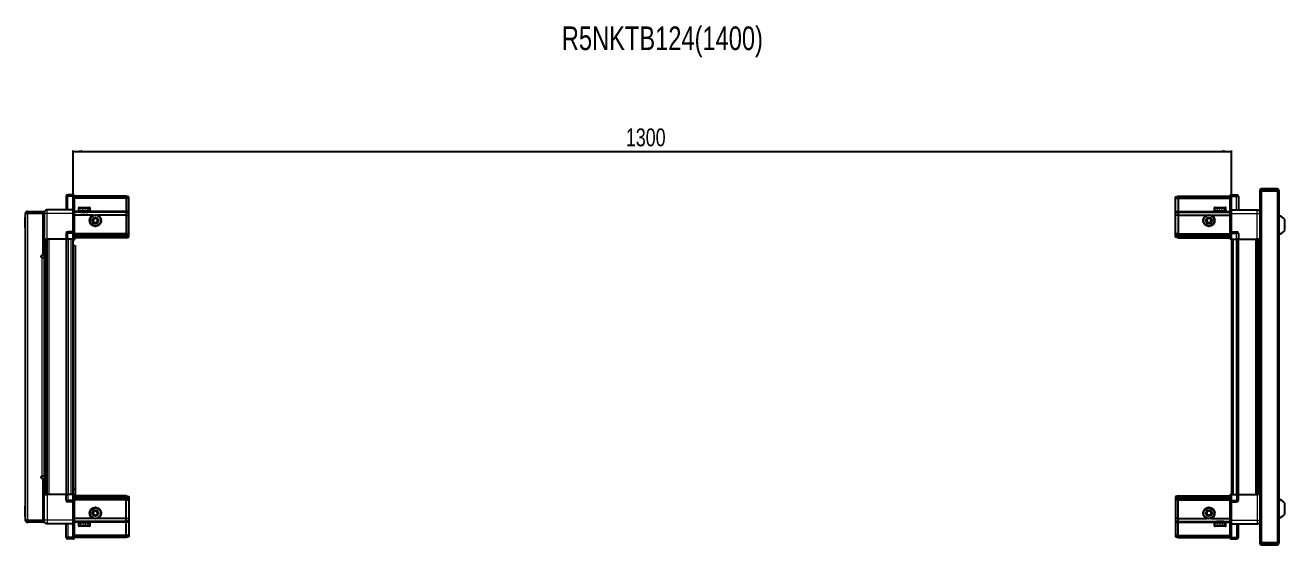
# Model space of a CAD drawing. Header units: millimetres. Extents: x 1315 to 5669, y -723 to 1559.
# Drawn here: x 2843 to 4257, y 977 to 1559 of the extents above; entities that cross this region are included whole.
import ezdxf

# ---------------------------------------------------------------- set-up
doc = ezdxf.new("R2010")
doc.units = ezdxf.units.MM
doc.layers.add('FORMAT', color=7, linetype='Continuous')
doc.styles.add('SLDTEXTSTYLE0', font='TXT', dxfattribs={"width": 0.75})
doc.dimstyles.new('SLDDIMSTYLE0', dxfattribs={"dimtxt": 20, "dimasz": 10, "dimexe": 0, "dimexo": 0.0625, "dimgap": 5, "dimtad": 2, "dimdec": 1, "dimrnd": 1e-09, "dimzin": 12, "dimdsep": 46, "dimtxsty": 'SLDTEXTSTYLE0', "dimsah": 1, "dimcen": 0.09, "dimadec": 0, "dimazin": 3, "dimtfac": 1, "dimtofl": 0, "dimtmove": 0, "dimatfit": 3, "dimfxl": 0, "dimfrac": 2, "dimtolj": 1, "dimtzin": 12, "dimarcsym": 0})

# ---------------------------------------------------------------- blocks, each defined once
blk = doc.blocks.new('_D_5')
at = {"layer": 'FORMAT'}
for p, q in [((2897, 1319.3), (2897, 1418.8)), ((2897, 1417.8), (4197, 1417.8)), ((4197, 1319.3), (4197, 1418.8))]:
    blk.add_line(p, q, dxfattribs=at)
for points in [[(2897, 1417.8), (2907, 1416.3), (2907, 1419.4)], [(4197, 1417.8), (4187, 1419.4), (4187, 1416.3)]]:
    blk.add_solid(points, dxfattribs=at)
at = {"layer": 'FORMAT', "insert": (3517.4, 1443.6), "char_height": 20, "attachment_point": 1, "style": 'SLDTEXTSTYLE0'}
blk.add_mtext('1300', dxfattribs=at)

msp = doc.modelspace()

# ---------------------------------------------------------------- linework, layer by layer
at = {"color": 7, "linetype": 'Continuous', "lineweight": 25}
for p, q in [((4228.83, 1373.72), (4228.83, 1361.32)), ((4230.33, 1373.72), (4230.33, 1361.32)), ((4230.83, 1360.82), (4230.83, 1373.72)), ((4230.83, 1373.72), (4248.23, 1373.72)), ((4248.23, 1375.82), (4230.93, 1375.82)), ((4248.23, 1374.32), (4230.93, 1374.32)), ((4248.23, 1374.32), (4248.23, 1375.82)), ((4248.23, 1373.72), (4250.33, 1373.72)), ((4250.33, 1373.72), (4250.33, 978.92)), ((2889.13, 1367.32), (2889.13, 1352.32)), ((2897.13, 1369.32), (2891.13, 1369.32)), ((2897.13, 1369.32), (2897.46, 1369.32)), ((2897.13, 1369.32), (2897.13, 1367.32)), ((2897.13, 1352.52), (2897.13, 1367.32)), ((2897.13, 1352.52), (2897.13, 1367.32)), ((2898.33, 1368.82), (2897.46, 1369.32)), ((2898.33, 1367.32), (2898.33, 1368.82)), ((2956.63, 1367.82), (2898.33, 1367.82)), ((2898.33, 1367.32), (2898.33, 1352.52)), ((2956.63, 1365.32), (2898.33, 1365.32)), ((2956.63, 1367.82), (2956.63, 1365.32)), ((2959.63, 1367.02), (2956.63, 1367.82)), ((2956.63, 1365.32), (2956.63, 1350.82)), ((2959.63, 1365.17), (2956.63, 1365.32)), ((2959.63, 1365.17), (2959.63, 1367.02)), ((2959.63, 1350.82), (2959.63, 1365.17)), ((4134.33, 1367.02), (4137.33, 1367.82)), ((4134.33, 1365.17), (4134.33, 1367.02)), ((4134.33, 1365.17), (4137.33, 1365.32)), ((4134.33, 1350.82), (4134.33, 1365.17)), ((4137.33, 1367.82), (4137.33, 1365.32)), ((4137.33, 1367.82), (4195.63, 1367.82)), ((4137.33, 1365.32), (4137.33, 1350.82)), ((4137.33, 1365.32), (4195.63, 1365.32)), ((4196.49, 1369.32), (4195.63, 1368.82)), ((4196.49, 1369.32), (4195.63, 1368.82)), ((4195.63, 1368.82), (4195.63, 1367.32)), ((4195.63, 1352.52), (4195.63, 1367.32)), ((4196.83, 1369.32), (4196.49, 1369.32)), ((4196.83, 1369.32), (4196.49, 1369.32)), ((4196.83, 1369.32), (4196.83, 1369.32)), ((4196.83, 1367.32), (4196.83, 1369.32)), ((4196.83, 1369.32), (4202.83, 1369.32)), ((4196.83, 1367.32), (4196.83, 1352.52)), ((4204.83, 1367.32), (4204.83, 1352.32)), ((4228.73, 1360.82), (4228.73, 991.82)), ((4228.73, 1360.82), (4230.83, 1360.82)), ((4228.83, 1361.32), (4230.33, 1361.32)), ((2843.63, 1343.96), (2843.33, 1343.96)), ((2843.33, 1332.39), (2843.33, 1343.96)), ((2845.13, 1348.47), (2843.63, 1348.47)), ((2843.63, 1347.97), (2843.63, 1348.47)), ((2843.63, 1004.67), (2843.63, 1347.97)), ((2845.73, 1349.07), (2845.73, 1350.57)), ((2845.73, 1350.57), (2846.63, 1350.57)), ((2845.73, 1349.07), (2846.63, 1349.07)), ((2845.73, 1348.57), (2863.13, 1348.57)), ((2846.63, 1349.07), (2846.63, 1350.57)), ((2846.63, 1350.57), (2863.13, 1350.57)), ((2846.63, 1349.07), (2863.13, 1349.07)), ((2863.13, 1349.07), (2863.13, 1350.57)), ((2864.63, 1348.57), (2863.13, 1348.57)), ((2863.13, 1348.57), (2863.13, 1301.07)), ((2864.63, 1348.32), (2864.63, 1319.32)), ((2897.13, 1352.32), (2868.13, 1352.32)), ((2897.13, 1352.32), (2897.13, 1352.52)), ((2897.13, 1352.32), (2898.33, 1352.32)), ((2897.13, 1348.32), (2897.13, 1352.32)), ((2897.13, 1328.02), (2897.13, 1348.32)), ((2898.33, 1352.52), (2898.33, 1352.32)), ((2898.33, 1352.32), (2898.33, 1348.32)), ((2956.63, 1349.82), (2898.33, 1349.82)), ((2898.33, 1348.32), (2898.33, 1328.02)), ((2919.63, 1346.32), (2898.33, 1346.32)), ((2903.13, 1354.22), (2903.13, 1351.82)), ((2903.13, 1351.82), (2903.13, 1351.32)), ((2903.13, 1351.32), (2903.26, 1351.32)), ((2903.45, 1351.82), (2903.26, 1351.82)), ((2903.26, 1351.82), (2903.26, 1351.32)), ((2903.26, 1351.32), (2903.45, 1351.32)), ((2903.45, 1351.82), (2903.45, 1351.32)), ((2903.45, 1351.32), (2903.98, 1351.32)), ((2903.93, 1355.02), (2911.09, 1355.02)), ((2904.38, 1351.82), (2903.98, 1351.82)), ((2903.98, 1351.82), (2903.98, 1351.32)), ((2903.98, 1351.32), (2904.38, 1351.32)), ((2904.38, 1351.82), (2904.38, 1351.32)), ((2904.38, 1351.32), (2905.25, 1351.32)), ((2905.23, 1351.32), (2905.23, 1351.22)), ((2905.23, 1351.22), (2914.03, 1351.22)), ((2905.82, 1351.82), (2905.25, 1351.82)), ((2905.25, 1351.82), (2905.25, 1351.32)), ((2905.25, 1351.32), (2905.82, 1351.32)), ((2905.63, 1350.82), (2906.32, 1350.34)), ((2905.63, 1350.82), (2910.66, 1350.82)), ((2906.32, 1350.34), (2905.63, 1349.86)), ((2905.63, 1349.86), (2905.63, 1349.82)), ((2905.63, 1349.86), (2910.66, 1349.86)), ((2905.82, 1351.82), (2905.82, 1351.32)), ((2905.82, 1351.32), (2906.95, 1351.32)), ((2906.32, 1350.34), (2910.48, 1350.34)), ((2907.64, 1351.82), (2906.95, 1351.82)), ((2906.95, 1351.82), (2906.95, 1351.32)), ((2906.95, 1351.32), (2907.64, 1351.32)), ((2907.64, 1351.82), (2907.64, 1351.32)), ((2907.64, 1351.32), (2908.91, 1351.32)), ((2909.65, 1351.82), (2908.91, 1351.82)), ((2908.91, 1351.82), (2908.91, 1351.32)), ((2908.91, 1351.32), (2909.14, 1351.32)), ((2909.14, 1351.82), (2909.14, 1351.32)), ((2909.64, 1351.82), (2909.64, 1351.32)), ((2909.64, 1351.32), (2909.65, 1351.32)), ((2909.65, 1351.82), (2909.65, 1351.32)), ((2909.65, 1351.32), (2910.94, 1351.32)), ((2910.48, 1350.34), (2912.94, 1350.34)), ((2910.66, 1350.82), (2913.63, 1350.82)), ((2910.66, 1349.86), (2913.63, 1349.86)), ((2911.65, 1351.82), (2910.94, 1351.82)), ((2910.94, 1351.82), (2910.94, 1351.32)), ((2911, 1351.82), (2911, 1351.32)), ((2911, 1351.32), (2911.65, 1351.32)), ((2911.09, 1355.02), (2915.33, 1355.02)), ((2911.65, 1351.82), (2911.65, 1351.32)), ((2911.65, 1351.32), (2912.84, 1351.32)), ((2913.46, 1351.82), (2912.84, 1351.82)), ((2912.84, 1351.82), (2912.84, 1351.32)), ((2912.84, 1351.32), (2913.46, 1351.32)), ((2912.94, 1350.34), (2913.63, 1350.82)), ((2913.63, 1349.86), (2912.94, 1350.34)), ((2913.46, 1351.82), (2913.46, 1351.32)), ((2913.46, 1351.32), (2914.43, 1351.32)), ((2913.63, 1349.82), (2913.63, 1349.86)), ((2914.03, 1351.22), (2914.03, 1351.32)), ((2914.9, 1351.82), (2914.43, 1351.82)), ((2914.43, 1351.82), (2914.43, 1351.32)), ((2914.43, 1351.32), (2914.9, 1351.32)), ((2914.9, 1351.82), (2914.9, 1351.32)), ((2914.9, 1351.32), (2915.55, 1351.32)), ((2915.82, 1351.82), (2915.55, 1351.82)), ((2915.55, 1351.82), (2915.55, 1351.32)), ((2915.55, 1351.32), (2915.82, 1351.32)), ((2915.82, 1351.82), (2915.82, 1351.32)), ((2915.82, 1351.32), (2916.09, 1351.32)), ((2916.13, 1351.82), (2916.09, 1351.82)), ((2916.09, 1351.82), (2916.09, 1351.32)), ((2916.09, 1351.32), (2916.13, 1351.32)), ((2916.13, 1351.82), (2916.13, 1354.22)), ((2916.13, 1351.82), (2916.13, 1351.32)), ((2956.63, 1346.32), (2924.63, 1346.32)), ((2956.63, 1350.82), (2956.63, 1349.82)), ((2956.63, 1349.82), (2956.63, 1346.32)), ((2959.63, 1349.02), (2956.63, 1349.82)), ((2956.63, 1346.32), (2956.63, 1325.82)), ((2956.63, 1346.32), (2959.63, 1345.99)), ((2959.63, 1349.02), (2959.63, 1350.82)), ((2959.63, 1345.99), (2959.63, 1349.02)), ((2959.63, 1325.82), (2959.63, 1345.99)), ((4134.33, 1349.02), (4134.33, 1350.82)), ((4134.33, 1349.02), (4137.33, 1349.82)), ((4134.33, 1345.99), (4134.33, 1349.02)), ((4137.33, 1346.32), (4134.33, 1345.99)), ((4134.33, 1325.82), (4134.33, 1345.99)), ((4137.33, 1350.82), (4137.33, 1349.82)), ((4137.33, 1349.82), (4137.33, 1346.32)), ((4137.33, 1349.82), (4195.63, 1349.82)), ((4137.33, 1346.32), (4137.33, 1325.82)), ((4137.33, 1346.32), (4169.33, 1346.32)), ((4174.33, 1346.32), (4195.63, 1346.32)), ((4177.83, 1354.22), (4177.83, 1351.32)), ((4177.83, 1351.32), (4177.86, 1351.32)), ((4177.98, 1351.82), (4177.86, 1351.82)), ((4177.86, 1351.82), (4177.86, 1351.32)), ((4177.86, 1351.32), (4177.98, 1351.32)), ((4177.98, 1351.82), (4177.98, 1351.32)), ((4177.98, 1351.32), (4178.39, 1351.32)), ((4178.73, 1351.82), (4178.39, 1351.82)), ((4178.39, 1351.82), (4178.39, 1351.32)), ((4178.39, 1351.32), (4178.73, 1351.32)), ((4178.63, 1355.02), (4190.03, 1355.02)), ((4178.73, 1351.82), (4178.73, 1351.32)), ((4178.73, 1351.32), (4179.51, 1351.32)), ((4180.03, 1351.82), (4179.51, 1351.82)), ((4179.51, 1351.82), (4179.51, 1351.32)), ((4179.51, 1351.32), (4180.03, 1351.32)), ((4179.93, 1351.32), (4179.93, 1351.22)), ((4179.93, 1351.22), (4188.73, 1351.22)), ((4180.03, 1351.82), (4180.03, 1351.32)), ((4180.03, 1351.32), (4181.09, 1351.32)), ((4180.33, 1350.82), (4181.02, 1350.34)), ((4180.33, 1350.82), (4188.33, 1350.82)), ((4181.02, 1350.34), (4180.33, 1349.86)), ((4180.33, 1349.86), (4180.33, 1349.82)), ((4180.33, 1349.86), (4188.33, 1349.86)), ((4181.02, 1350.34), (4187.64, 1350.34)), ((4181.75, 1351.82), (4181.09, 1351.82)), ((4181.09, 1351.82), (4181.09, 1351.32)), ((4181.09, 1351.32), (4181.75, 1351.32)), ((4181.75, 1351.82), (4181.75, 1351.32)), ((4181.75, 1351.32), (4182.99, 1351.32)), ((4183.72, 1351.82), (4182.99, 1351.82)), ((4182.99, 1351.82), (4182.99, 1351.32)), ((4182.99, 1351.32), (4183.42, 1351.32)), ((4183.42, 1351.82), (4183.42, 1351.32)), ((4183.72, 1351.82), (4183.72, 1351.32)), ((4183.72, 1351.32), (4185.02, 1351.32)), ((4185.75, 1351.82), (4185.02, 1351.82)), ((4185.02, 1351.82), (4185.02, 1351.32)), ((4185.29, 1351.82), (4185.29, 1351.32)), ((4185.29, 1351.32), (4185.75, 1351.32)), ((4185.75, 1351.82), (4185.75, 1351.32)), ((4185.75, 1351.32), (4186.98, 1351.32)), ((4187.64, 1351.82), (4186.98, 1351.82)), ((4186.98, 1351.82), (4186.98, 1351.32)), ((4186.98, 1351.32), (4187.64, 1351.32)), ((4187.64, 1351.82), (4187.64, 1351.32)), ((4187.64, 1351.32), (4188.69, 1351.32)), ((4187.64, 1350.34), (4188.33, 1350.82)), ((4188.33, 1349.86), (4187.64, 1350.34)), ((4188.33, 1349.82), (4188.33, 1349.86)), ((4189.21, 1351.82), (4188.69, 1351.82)), ((4188.69, 1351.82), (4188.69, 1351.32)), ((4188.69, 1351.32), (4189.21, 1351.32)), ((4188.73, 1351.22), (4188.73, 1351.32)), ((4189.21, 1351.82), (4189.21, 1351.32)), ((4189.21, 1351.32), (4189.96, 1351.32)), ((4190.29, 1351.82), (4189.96, 1351.82)), ((4189.96, 1351.82), (4189.96, 1351.32)), ((4189.96, 1351.32), (4190.29, 1351.32)), ((4190.29, 1351.82), (4190.29, 1351.32)), ((4190.29, 1351.32), (4190.69, 1351.32)), ((4190.8, 1351.82), (4190.69, 1351.82)), ((4190.69, 1351.82), (4190.69, 1351.32)), ((4190.69, 1351.32), (4190.8, 1351.32)), ((4190.8, 1351.82), (4190.8, 1351.32)), ((4190.8, 1351.32), (4190.83, 1351.32)), ((4190.83, 1351.32), (4190.83, 1354.22)), ((4195.63, 1352.32), (4195.63, 1352.52)), ((4196.83, 1352.32), (4195.63, 1352.32)), ((4195.63, 1348.32), (4195.63, 1352.32)), ((4195.63, 1328.02), (4195.63, 1348.32)), ((4196.83, 1352.52), (4196.83, 1352.32)), ((4196.83, 1352.32), (4196.83, 1348.32)), ((4196.83, 1352.32), (4225.83, 1352.32)), ((4196.83, 1348.32), (4196.83, 1328.02)), ((2843.33, 1332.39), (2843.63, 1332.39)), ((4256.93, 1329.32), (4256.93, 1341.32)), ((2863.13, 1322.07), (2864.63, 1322.07)), ((2864.63, 1319.32), (2863.13, 1319.32)), ((2865.28, 1033.32), (2865.28, 1319.32)), ((2867.07, 1319.32), (2867.07, 1033.32)), ((2867.1, 1319.32), (2867.1, 1033.32)), ((2889.13, 1319.32), (2868.13, 1319.32)), ((2889.13, 1325.82), (2889.13, 1319.32)), ((2889.13, 1319.32), (2891.13, 1319.32)), ((2889.78, 1033.32), (2889.78, 1319.32)), ((2897.13, 1327.82), (2891.13, 1327.82)), ((2897.13, 1319.32), (2891.13, 1319.32)), ((2896.98, 1033.32), (2896.98, 1319.32)), ((2897.13, 1327.82), (2897.13, 1328.02)), ((2897.13, 1327.82), (2897.13, 1325.82)), ((2897.13, 1327.82), (2898.33, 1327.82)), ((2897.13, 1319.32), (2897.13, 1325.82)), ((2897.13, 1319.32), (2897.13, 1325.82)), ((2897.13, 1319.32), (2897.46, 1319.32)), ((2897.13, 1319.32), (2897.13, 1319.32)), ((2897.46, 1319.32), (2897.46, 1325.82)), ((2898.33, 1319.32), (2897.46, 1319.32)), ((2897.46, 1319.32), (2897.46, 1319.32)), ((2898.33, 1328.02), (2898.33, 1327.82)), ((2898.33, 1327.15), (2898.33, 1327.82)), ((2898.33, 1327.15), (2898.33, 1319.32)), ((2956.63, 1324.82), (2898.33, 1324.82)), ((2956.63, 1323.82), (2898.33, 1323.82)), ((2956.63, 1322.32), (2898.33, 1322.32)), ((2956.63, 1320.82), (2898.33, 1320.82)), ((2956.63, 1325.82), (2956.63, 1324.82)), ((2956.63, 1324.82), (2956.63, 1323.82)), ((2956.63, 1324.82), (2959.63, 1324.02)), ((2956.63, 1323.82), (2956.63, 1322.32)), ((2956.63, 1323.82), (2959.63, 1323.28)), ((2956.63, 1322.32), (2959.63, 1322.78)), ((2956.63, 1322.32), (2956.63, 1320.82)), ((2956.63, 1320.82), (2959.63, 1321.63)), ((2959.63, 1324.02), (2959.63, 1325.82)), ((2959.63, 1323.28), (2959.63, 1324.02)), ((2959.63, 1322.78), (2959.63, 1323.28)), ((2959.63, 1321.63), (2959.63, 1322.78)), ((4134.33, 1324.02), (4134.33, 1325.82)), ((4137.33, 1324.82), (4134.33, 1324.02)), ((4134.33, 1323.28), (4134.33, 1324.02)), ((4137.33, 1323.82), (4134.33, 1323.28)), ((4134.33, 1322.78), (4134.33, 1323.28)), ((4134.33, 1321.63), (4134.33, 1322.78)), ((4137.33, 1322.32), (4134.33, 1322.78)), ((4137.33, 1320.82), (4134.33, 1321.63)), ((4137.33, 1325.82), (4137.33, 1324.82)), ((4137.33, 1324.82), (4137.33, 1323.82)), ((4137.33, 1324.82), (4195.63, 1324.82)), ((4137.33, 1323.82), (4137.33, 1322.32)), ((4137.33, 1323.82), (4195.63, 1323.82)), ((4137.33, 1322.32), (4195.63, 1322.32)), ((4137.33, 1322.32), (4137.33, 1320.82)), ((4137.33, 1320.82), (4195.63, 1320.82)), ((4195.63, 1327.82), (4195.63, 1328.02)), ((4196.83, 1327.82), (4195.63, 1327.82)), ((4195.63, 1327.82), (4195.63, 1327.15)), ((4195.63, 1319.32), (4195.63, 1327.15)), ((4196.49, 1319.32), (4195.63, 1319.32)), ((4196.49, 1325.82), (4196.49, 1319.32)), ((4196.83, 1319.32), (4196.49, 1319.32)), ((4196.83, 1328.02), (4196.83, 1327.82)), ((4196.83, 1325.82), (4196.83, 1327.82)), ((4196.83, 1325.82), (4196.83, 1327.82)), ((4196.83, 1327.82), (4202.83, 1327.82)), ((4196.83, 1325.82), (4196.83, 1319.32)), ((4196.83, 1319.32), (4202.83, 1319.32)), ((4196.98, 1319.32), (4196.98, 1033.32)), ((4204.83, 1319.32), (4202.83, 1319.32)), ((4204.18, 1319.32), (4204.18, 1033.32)), ((4204.83, 1325.82), (4204.83, 1319.32)), ((4204.83, 1319.32), (4225.83, 1319.32)), ((4226.85, 1033.32), (4226.85, 1319.32)), ((4226.88, 1033.32), (4226.88, 1319.32)), ((4228.68, 1319.32), (4228.68, 1033.32)), ((2863.13, 1301.07), (2861.78, 1301.07)), ((2896.98, 1312.32), (2899.48, 1312.32)), ((2899.48, 1312.32), (2899.48, 1038.82)), ((2861.78, 1299.07), (2862.53, 1299.07)), ((2862.53, 1299.07), (2864.63, 1299.07)), ((2864.63, 1299.07), (2864.63, 1053.57)), ((2862.53, 1053.57), (2861.78, 1053.57)), ((2861.78, 1051.57), (2863.13, 1051.57)), ((2864.63, 1053.57), (2862.53, 1053.57)), ((2863.13, 1051.57), (2863.13, 1004.07)), ((2864.63, 1033.32), (2863.13, 1033.32)), ((2864.63, 1004.32), (2864.63, 1033.32)), ((2889.13, 1033.32), (2868.13, 1033.32)), ((2889.13, 1026.82), (2889.13, 1033.32)), ((2889.13, 1033.32), (2891.13, 1033.32)), ((2897.13, 1033.32), (2891.13, 1033.32)), ((2899.48, 1038.82), (2896.98, 1038.82)), ((2897.13, 1026.82), (2897.13, 1033.32)), ((2897.13, 1033.32), (2897.46, 1033.32)), ((2897.46, 1026.82), (2897.46, 1033.32)), ((2897.46, 1033.32), (2898.33, 1033.32)), ((2898.33, 1033.32), (2898.33, 1025.5)), ((2899.48, 1038.82), (2899.48, 1031.82)), ((4195.63, 1025.5), (4195.63, 1033.32)), ((4195.63, 1033.32), (4196.49, 1033.32)), ((4196.49, 1033.32), (4196.49, 1033.32)), ((4196.49, 1033.32), (4196.49, 1026.82)), ((4196.83, 1033.32), (4196.49, 1033.32)), ((4196.83, 1033.32), (4196.83, 1026.82)), ((4196.83, 1033.32), (4196.83, 1033.32)), ((4196.83, 1033.32), (4196.83, 1026.82)), ((4196.83, 1033.32), (4202.83, 1033.32)), ((4204.83, 1033.32), (4202.83, 1033.32)), ((4204.83, 1026.82), (4204.83, 1033.32)), ((4204.83, 1033.32), (4225.83, 1033.32)), ((2843.63, 1020.26), (2843.33, 1020.26)), ((2843.33, 1010.58), (2843.33, 1020.26)), ((2864.63, 1030.57), (2863.13, 1030.57)), ((2897.13, 1024.82), (2891.13, 1024.82)), ((2897.13, 1026.82), (2897.13, 1024.82)), ((2897.13, 1026.82), (2897.13, 1024.82)), ((2897.13, 1024.82), (2898.33, 1024.82)), ((2897.13, 1024.62), (2897.13, 1024.82)), ((2897.13, 1004.32), (2897.13, 1024.62)), ((2956.63, 1031.82), (2898.33, 1031.82)), ((2956.63, 1030.32), (2898.33, 1030.32)), ((2956.63, 1028.82), (2898.33, 1028.82)), ((2956.63, 1027.82), (2898.33, 1027.82)), ((2898.33, 1024.82), (2898.33, 1025.5)), ((2898.33, 1024.82), (2898.33, 1024.62)), ((2898.33, 1024.62), (2898.33, 1004.32)), ((2956.63, 1030.32), (2956.63, 1031.82)), ((2956.63, 1031.82), (2959.63, 1031.02)), ((2956.63, 1028.82), (2956.63, 1030.32)), ((2956.63, 1030.32), (2959.63, 1029.87)), ((2956.63, 1028.82), (2959.63, 1029.37)), ((2956.63, 1027.82), (2956.63, 1028.82)), ((2956.63, 1027.82), (2959.63, 1028.63)), ((2956.63, 1026.82), (2956.63, 1027.82)), ((2956.63, 1006.32), (2956.63, 1026.82)), ((2959.63, 1031.02), (2959.63, 1029.87)), ((2959.63, 1029.87), (2959.63, 1029.37)), ((2959.63, 1029.37), (2959.63, 1028.63)), ((2959.63, 1028.63), (2959.63, 1026.82)), ((2959.63, 1026.82), (2959.63, 1006.66)), ((4137.33, 1031.82), (4134.33, 1031.02)), ((4134.33, 1031.02), (4134.33, 1029.87)), ((4137.33, 1030.32), (4134.33, 1029.87)), ((4134.33, 1029.87), (4134.33, 1029.37)), ((4137.33, 1028.82), (4134.33, 1029.37)), ((4134.33, 1029.37), (4134.33, 1028.63)), ((4137.33, 1027.82), (4134.33, 1028.63)), ((4134.33, 1028.63), (4134.33, 1026.82)), ((4134.33, 1026.82), (4134.33, 1006.66)), ((4137.33, 1030.32), (4137.33, 1031.82)), ((4137.33, 1031.82), (4195.63, 1031.82)), ((4137.33, 1030.32), (4195.63, 1030.32)), ((4137.33, 1028.82), (4137.33, 1030.32)), ((4137.33, 1028.82), (4195.63, 1028.82)), ((4137.33, 1027.82), (4137.33, 1028.82)), ((4137.33, 1027.82), (4195.63, 1027.82)), ((4137.33, 1026.82), (4137.33, 1027.82)), ((4137.33, 1006.32), (4137.33, 1026.82)), ((4195.63, 1025.5), (4195.63, 1024.82)), ((4196.83, 1024.82), (4195.63, 1024.82)), ((4195.63, 1024.62), (4195.63, 1024.82)), ((4195.63, 1004.32), (4195.63, 1024.62)), ((4196.83, 1024.82), (4196.83, 1026.82)), ((4196.83, 1024.82), (4196.83, 1024.62)), ((4196.83, 1024.82), (4202.83, 1024.82)), ((4196.83, 1024.62), (4196.83, 1004.32)), ((4256.93, 1011.32), (4256.93, 1023.32)), ((2843.33, 1008.69), (2843.33, 1010.58)), ((2843.33, 1008.69), (2843.63, 1008.69)), ((2843.63, 1004.17), (2843.63, 1004.67)), ((2845.13, 1004.17), (2843.63, 1004.17)), ((2863.13, 1004.07), (2845.73, 1004.07)), ((2863.13, 1004.07), (2864.63, 1004.07)), ((2897.13, 1000.32), (2897.13, 1004.32)), ((2919.63, 1006.32), (2898.33, 1006.32)), ((2898.33, 1004.32), (2898.33, 1000.32)), ((2956.63, 1006.32), (2924.63, 1006.32)), ((2956.63, 1006.32), (2959.63, 1006.66)), ((2956.63, 1002.82), (2956.63, 1006.32)), ((2959.63, 1006.66), (2959.63, 1003.63)), ((4137.33, 1006.32), (4134.33, 1006.66)), ((4134.33, 1006.66), (4134.33, 1003.63)), ((4137.33, 1006.32), (4169.33, 1006.32)), ((4137.33, 1002.82), (4137.33, 1006.32)), ((4174.33, 1006.32), (4195.63, 1006.32)), ((4195.63, 1000.32), (4195.63, 1004.32)), ((4196.83, 1004.32), (4196.83, 1000.32)), ((2845.73, 1003.57), (2845.73, 1002.07)), ((2845.73, 1003.57), (2846.63, 1003.57)), ((2845.73, 1002.07), (2846.63, 1002.07)), ((2846.63, 1003.57), (2846.63, 1002.07)), ((2863.13, 1003.57), (2846.63, 1003.57)), ((2863.13, 1002.07), (2846.63, 1002.07)), ((2863.13, 1003.57), (2863.13, 1002.07)), ((2897.13, 1000.32), (2868.13, 1000.32)), ((2889.13, 985.32), (2889.13, 1000.32)), ((2897.13, 1000.32), (2898.33, 1000.32)), ((2897.13, 1000.12), (2897.13, 1000.32)), ((2897.13, 985.32), (2897.13, 1000.12)), ((2956.63, 1002.82), (2898.33, 1002.82)), ((2898.33, 1000.32), (2898.33, 1000.12)), ((2898.33, 1000.12), (2898.33, 985.32)), ((2903.13, 1001.32), (2903.13, 998.42)), ((2903.22, 1001.32), (2903.13, 1001.32)), ((2903.22, 1000.82), (2903.22, 1001.32)), ((2903.39, 1001.32), (2903.22, 1001.32)), ((2903.22, 1000.82), (2903.39, 1000.82)), ((2903.39, 1000.82), (2903.39, 1001.32)), ((2903.88, 1001.32), (2903.39, 1001.32)), ((2903.88, 1000.82), (2903.88, 1001.32)), ((2904.26, 1001.32), (2903.88, 1001.32)), ((2903.88, 1000.82), (2904.26, 1000.82)), ((2904.08, 997.62), (2903.93, 997.62)), ((2915.33, 997.62), (2904.08, 997.62)), ((2904.26, 1000.82), (2904.26, 1001.32)), ((2905.1, 1001.32), (2904.26, 1001.32)), ((2905.1, 1000.82), (2905.1, 1001.32)), ((2905.66, 1001.32), (2905.1, 1001.32)), ((2905.1, 1000.82), (2905.66, 1000.82)), ((2905.23, 1001.42), (2905.23, 1001.32)), ((2910.62, 1001.42), (2905.23, 1001.42)), ((2905.63, 1002.82), (2905.63, 1002.79)), ((2905.63, 1002.79), (2906.32, 1002.31)), ((2905.73, 1002.79), (2905.63, 1002.79)), ((2906.32, 1002.31), (2905.63, 1001.82)), ((2905.73, 1001.82), (2905.63, 1001.82)), ((2905.66, 1000.82), (2905.66, 1001.32)), ((2906.76, 1001.32), (2905.66, 1001.32)), ((2913.63, 1002.79), (2905.73, 1002.79)), ((2913.63, 1001.82), (2905.73, 1001.82)), ((2906.4, 1002.31), (2906.32, 1002.31)), ((2912.94, 1002.31), (2906.4, 1002.31)), ((2906.76, 1000.82), (2906.76, 1001.32)), ((2907.44, 1001.32), (2906.76, 1001.32)), ((2906.76, 1000.82), (2907.44, 1000.82)), ((2907.44, 1000.82), (2907.44, 1001.32)), ((2908.71, 1001.32), (2907.44, 1001.32)), ((2908.71, 1000.82), (2908.71, 1001.32)), ((2909, 1001.32), (2908.71, 1001.32)), ((2908.71, 1000.82), (2909.44, 1000.82)), ((2909, 1000.82), (2909, 1001.32)), ((2909.44, 1000.82), (2909.44, 1001.32)), ((2910.74, 1001.32), (2909.44, 1001.32)), ((2914.03, 1001.42), (2910.62, 1001.42)), ((2910.74, 1000.82), (2910.74, 1001.32)), ((2910.74, 1000.82), (2911.46, 1000.82)), ((2910.87, 1000.82), (2910.87, 1001.32)), ((2911.46, 1001.32), (2910.87, 1001.32)), ((2911.46, 1000.82), (2911.46, 1001.32)), ((2912.66, 1001.32), (2911.46, 1001.32)), ((2912.66, 1000.82), (2912.66, 1001.32)), ((2913.3, 1001.32), (2912.66, 1001.32)), ((2912.66, 1000.82), (2913.3, 1000.82)), ((2912.94, 1002.31), (2913.63, 1002.79)), ((2913.63, 1001.82), (2912.94, 1002.31)), ((2913.3, 1000.82), (2913.3, 1001.32)), ((2914.29, 1001.32), (2913.3, 1001.32)), ((2913.63, 1002.79), (2913.63, 1002.82)), ((2914.03, 1001.32), (2914.03, 1001.42)), ((2914.29, 1000.82), (2914.29, 1001.32)), ((2914.77, 1001.32), (2914.29, 1001.32)), ((2914.29, 1000.82), (2914.77, 1000.82)), ((2914.77, 1000.82), (2914.77, 1001.32)), ((2915.46, 1001.32), (2914.77, 1001.32)), ((2915.46, 1000.82), (2915.46, 1001.32)), ((2915.75, 1001.32), (2915.46, 1001.32)), ((2915.46, 1000.82), (2915.75, 1000.82)), ((2915.75, 1000.82), (2915.75, 1001.32)), ((2916.06, 1001.32), (2915.75, 1001.32)), ((2916.06, 1000.82), (2916.06, 1001.32)), ((2916.12, 1001.32), (2916.06, 1001.32)), ((2916.06, 1000.82), (2916.12, 1000.82)), ((2916.12, 1000.82), (2916.12, 1001.32)), ((2916.13, 1001.32), (2916.12, 1001.32)), ((2916.13, 998.42), (2916.13, 1001.32)), ((2959.63, 1003.63), (2956.63, 1002.82)), ((2956.63, 1001.82), (2956.63, 1002.82)), ((2956.63, 987.32), (2956.63, 1001.82)), ((2959.63, 1003.63), (2959.63, 1001.82)), ((2959.63, 1001.82), (2959.63, 987.48)), ((4134.33, 1003.63), (4137.33, 1002.82)), ((4134.33, 1003.63), (4134.33, 1001.82)), ((4134.33, 1001.82), (4134.33, 987.48)), ((4137.33, 1002.82), (4195.63, 1002.82)), ((4137.33, 1001.82), (4137.33, 1002.82)), ((4137.33, 987.32), (4137.33, 1001.82)), ((4177.83, 1001.32), (4177.83, 998.42)), ((4177.85, 1001.32), (4177.83, 1001.32)), ((4177.85, 1000.82), (4177.85, 1001.32)), ((4177.94, 1001.32), (4177.85, 1001.32)), ((4177.85, 1000.82), (4177.94, 1000.82)), ((4177.94, 1000.82), (4177.94, 1001.32)), ((4178.32, 1001.32), (4177.94, 1001.32)), ((4178.32, 1000.82), (4178.32, 1001.32)), ((4178.63, 1001.32), (4178.32, 1001.32)), ((4178.32, 1000.82), (4178.63, 1000.82)), ((4178.63, 1000.82), (4178.63, 1001.32)), ((4179.37, 1001.32), (4178.63, 1001.32)), ((4190.03, 997.62), (4178.63, 997.62)), ((4179.37, 1000.82), (4179.37, 1001.32)), ((4179.88, 1001.32), (4179.37, 1001.32)), ((4179.37, 1000.82), (4179.88, 1000.82)), ((4179.88, 1000.82), (4179.88, 1001.32)), ((4180.92, 1001.32), (4179.88, 1001.32)), ((4179.93, 1001.42), (4179.93, 1001.32)), ((4188.73, 1001.42), (4179.93, 1001.42)), ((4180.33, 1002.82), (4180.33, 1002.79)), ((4180.33, 1002.79), (4181.02, 1002.31)), ((4188.33, 1002.79), (4180.33, 1002.79)), ((4181.02, 1002.31), (4180.33, 1001.82)), ((4188.33, 1001.82), (4180.33, 1001.82)), ((4180.92, 1000.82), (4180.92, 1001.32)), ((4181.57, 1001.32), (4180.92, 1001.32)), ((4180.92, 1000.82), (4181.57, 1000.82)), ((4187.64, 1002.31), (4181.02, 1002.31)), ((4181.57, 1000.82), (4181.57, 1001.32)), ((4182.79, 1001.32), (4181.57, 1001.32)), ((4182.79, 1000.82), (4182.79, 1001.32)), ((4183.29, 1001.32), (4182.79, 1001.32)), ((4182.79, 1000.82), (4183.52, 1000.82)), ((4183.29, 1000.82), (4183.29, 1001.32)), ((4183.52, 1000.82), (4183.52, 1001.32)), ((4184.82, 1001.32), (4183.52, 1001.32)), ((4184.82, 1000.82), (4184.82, 1001.32)), ((4184.82, 1000.82), (4185.55, 1000.82)), ((4185.16, 1000.82), (4185.16, 1001.32)), ((4185.55, 1001.32), (4185.16, 1001.32)), ((4185.55, 1000.82), (4185.55, 1001.32)), ((4186.8, 1001.32), (4185.55, 1001.32)), ((4186.8, 1000.82), (4186.8, 1001.32)), ((4187.46, 1001.32), (4186.8, 1001.32)), ((4186.8, 1000.82), (4187.46, 1000.82)), ((4187.46, 1000.82), (4187.46, 1001.32)), ((4188.54, 1001.32), (4187.46, 1001.32)), ((4187.64, 1002.31), (4188.33, 1002.79)), ((4188.33, 1001.82), (4187.64, 1002.31)), ((4188.33, 1002.79), (4188.33, 1002.82)), ((4188.54, 1000.82), (4188.54, 1001.32)), ((4189.07, 1001.32), (4188.54, 1001.32)), ((4188.54, 1000.82), (4189.07, 1000.82)), ((4188.73, 1001.32), (4188.73, 1001.42)), ((4189.07, 1000.82), (4189.07, 1001.32)), ((4189.86, 1001.32), (4189.07, 1001.32)), ((4189.86, 1000.82), (4189.86, 1001.32)), ((4190.21, 1001.32), (4189.86, 1001.32)), ((4189.86, 1000.82), (4190.21, 1000.82)), ((4190.21, 1000.82), (4190.21, 1001.32)), ((4190.64, 1001.32), (4190.21, 1001.32)), ((4190.64, 1000.82), (4190.64, 1001.32)), ((4190.78, 1001.32), (4190.64, 1001.32)), ((4190.64, 1000.82), (4190.78, 1000.82)), ((4190.78, 1000.82), (4190.78, 1001.32)), ((4190.83, 1001.32), (4190.78, 1001.32)), ((4190.83, 998.42), (4190.83, 1001.32)), ((4196.83, 1000.32), (4195.63, 1000.32)), ((4195.63, 1000.12), (4195.63, 1000.32)), ((4195.63, 985.32), (4195.63, 1000.12)), ((4196.83, 1000.32), (4196.83, 1000.12)), ((4196.83, 1000.32), (4225.83, 1000.32)), ((4196.83, 1000.12), (4196.83, 985.32)), ((4196.83, 1000.12), (4196.83, 985.32)), ((4204.83, 985.32), (4204.83, 1000.32)), ((4230.83, 991.82), (4228.73, 991.82)), ((4228.83, 991.32), (4230.33, 991.32)), ((4228.83, 991.32), (4228.83, 978.92)), ((4230.33, 991.32), (4230.33, 978.92)), ((4230.83, 978.92), (4230.83, 991.82)), ((2897.13, 983.32), (2891.13, 983.32)), ((2897.13, 985.32), (2897.13, 983.32)), ((2897.13, 983.32), (2897.46, 983.32)), ((2897.13, 983.32), (2897.46, 983.32)), ((2897.13, 983.32), (2897.13, 983.32)), ((2897.46, 983.32), (2898.33, 983.82)), ((2897.46, 983.32), (2898.33, 983.82)), ((2956.63, 987.32), (2898.33, 987.32)), ((2898.33, 983.82), (2898.33, 985.32)), ((2956.63, 984.82), (2898.33, 984.82)), ((2959.63, 987.48), (2956.63, 987.32)), ((2956.63, 984.82), (2956.63, 987.32)), ((2959.63, 985.63), (2956.63, 984.82)), ((2959.63, 987.48), (2959.63, 985.63)), ((4134.33, 987.48), (4137.33, 987.32)), ((4134.33, 987.48), (4134.33, 985.63)), ((4134.33, 985.63), (4137.33, 984.82)), ((4137.33, 987.32), (4195.63, 987.32)), ((4137.33, 984.82), (4137.33, 987.32)), ((4137.33, 984.82), (4195.63, 984.82)), ((4195.63, 985.32), (4195.63, 983.82)), ((4195.63, 983.82), (4196.49, 983.32)), ((4196.83, 983.32), (4196.49, 983.32)), ((4196.83, 983.32), (4196.83, 985.32)), ((4196.83, 983.32), (4202.83, 983.32)), ((4248.23, 978.92), (4230.83, 978.92)), ((4230.93, 978.32), (4248.23, 978.32)), ((4230.93, 976.82), (4248.23, 976.82)), ((4250.33, 978.92), (4248.23, 978.92)), ((4248.23, 978.32), (4248.23, 976.82))]:
    msp.add_line(p, q, dxfattribs=at)
at = {"color": 8, "linetype": 'Continuous', "lineweight": 18}
for p, q in [((4230.33, 1373.72), (4228.83, 1373.72)), ((4230.93, 1374.32), (4230.93, 1375.82)), ((4248.23, 1373.72), (4248.23, 978.92)), ((2891.13, 1367.32), (2889.13, 1367.32)), ((2891.13, 1367.32), (2891.13, 1369.32)), ((2891.13, 1352.32), (2891.13, 1367.32)), ((2897.13, 1367.32), (2891.13, 1367.32)), ((2897.13, 1367.32), (2898.33, 1367.32)), ((4196.83, 1367.32), (4195.63, 1367.32)), ((4196.83, 1367.32), (4202.83, 1367.32)), ((4202.83, 1367.32), (4202.83, 1369.32)), ((4202.83, 1367.32), (4204.83, 1367.32)), ((4202.83, 1352.32), (4202.83, 1367.32)), ((4230.83, 1360.82), (4230.83, 991.82)), ((2845.73, 1348.57), (2845.73, 1004.07)), ((2868.13, 1319.32), (2868.13, 1348.32)), ((2897.13, 1348.32), (2868.13, 1348.32)), ((2897.13, 1352.52), (2898.33, 1352.52)), ((2897.13, 1348.32), (2898.33, 1348.32)), ((2905.63, 1350.82), (2898.33, 1350.82)), ((2903.13, 1354.22), (2911.3, 1354.22)), ((2911.3, 1354.22), (2916.13, 1354.22)), ((2956.63, 1350.82), (2913.63, 1350.82)), ((2959.63, 1350.82), (2956.63, 1350.82)), ((4134.33, 1350.82), (4137.33, 1350.82)), ((4137.33, 1350.82), (4180.33, 1350.82)), ((4177.83, 1354.22), (4190.83, 1354.22)), ((4188.33, 1350.82), (4195.63, 1350.82)), ((4195.63, 1352.52), (4196.83, 1352.52)), ((4196.83, 1348.32), (4195.63, 1348.32)), ((4196.83, 1348.32), (4225.83, 1348.32)), ((4225.83, 1319.32), (4225.83, 1348.32)), ((2864.63, 1299.07), (2864.63, 1319.32)), ((2865.86, 1319.32), (2865.86, 1033.32)), ((2868.31, 1033.32), (2868.31, 1319.32)), ((2869.72, 1319.32), (2869.72, 1033.32)), ((2889.13, 1325.82), (2891.13, 1325.82)), ((2889.13, 1033.32), (2889.13, 1319.32)), ((2891.13, 1325.82), (2891.13, 1327.82)), ((2891.13, 1319.32), (2891.13, 1325.82)), ((2897.13, 1325.82), (2891.13, 1325.82)), ((2891.78, 1033.32), (2891.78, 1319.32)), ((2894.98, 1033.32), (2894.98, 1319.32)), ((2897.13, 1328.02), (2898.33, 1328.02)), ((2897.13, 1325.82), (2897.46, 1325.82)), ((2897.13, 1319.32), (2897.46, 1319.32)), ((2956.63, 1325.82), (2898.33, 1325.82)), ((2956.63, 1325.82), (2959.63, 1325.82)), ((4137.33, 1325.82), (4134.33, 1325.82)), ((4137.33, 1325.82), (4195.63, 1325.82)), ((4195.63, 1328.02), (4196.83, 1328.02)), ((4196.83, 1325.82), (4196.49, 1325.82)), ((4196.83, 1325.82), (4202.83, 1325.82)), ((4198.98, 1319.32), (4198.98, 1033.32)), ((4202.18, 1319.32), (4202.18, 1033.32)), ((4202.83, 1325.82), (4202.83, 1327.82)), ((4204.83, 1325.82), (4202.83, 1325.82)), ((4202.83, 1319.32), (4202.83, 1325.82)), ((4204.83, 1319.32), (4204.83, 1033.32)), ((4224.23, 1033.32), (4224.23, 1319.32)), ((4225.64, 1319.32), (4225.64, 1033.32)), ((4228.09, 1033.32), (4228.09, 1319.32)), ((2862.53, 1053.57), (2862.53, 1299.07)), ((2864.63, 1033.32), (2864.63, 1053.57)), ((2868.13, 1033.32), (2868.13, 1004.32)), ((2891.13, 1033.32), (2891.13, 1026.82)), ((4196.83, 1033.32), (4196.49, 1033.32)), ((4202.83, 1033.32), (4202.83, 1026.82)), ((4225.83, 1033.32), (4225.83, 1004.32)), ((2889.13, 1026.82), (2891.13, 1026.82)), ((2891.13, 1026.82), (2891.13, 1024.82)), ((2897.13, 1026.82), (2891.13, 1026.82)), ((2897.13, 1026.82), (2897.46, 1026.82)), ((2898.33, 1024.62), (2897.13, 1024.62)), ((2956.63, 1026.82), (2898.33, 1026.82)), ((2956.63, 1026.82), (2959.63, 1026.82)), ((4137.33, 1026.82), (4134.33, 1026.82)), ((4137.33, 1026.82), (4195.63, 1026.82)), ((4196.83, 1024.62), (4195.63, 1024.62)), ((4196.83, 1026.82), (4196.49, 1026.82)), ((4196.83, 1026.82), (4202.83, 1026.82)), ((4202.83, 1026.82), (4202.83, 1024.82)), ((4204.83, 1026.82), (4202.83, 1026.82)), ((2897.13, 1004.32), (2868.13, 1004.32)), ((2897.13, 1004.32), (2898.33, 1004.32)), ((4196.83, 1004.32), (4195.63, 1004.32)), ((4196.83, 1004.32), (4225.83, 1004.32)), ((2891.13, 1000.32), (2891.13, 985.32)), ((2898.33, 1000.12), (2897.13, 1000.12)), ((2905.63, 1001.82), (2898.33, 1001.82)), ((2903.3, 998.42), (2903.13, 998.42)), ((2916.13, 998.42), (2903.3, 998.42)), ((2956.63, 1001.82), (2913.63, 1001.82)), ((2959.63, 1001.82), (2956.63, 1001.82)), ((4134.33, 1001.82), (4137.33, 1001.82)), ((4137.33, 1001.82), (4180.33, 1001.82)), ((4190.83, 998.42), (4177.83, 998.42)), ((4188.33, 1001.82), (4195.63, 1001.82)), ((4196.83, 1000.12), (4195.63, 1000.12)), ((4202.83, 1000.32), (4202.83, 985.32)), ((2891.13, 985.32), (2889.13, 985.32)), ((2891.13, 985.32), (2891.13, 983.32)), ((2897.13, 985.32), (2891.13, 985.32)), ((2897.13, 985.32), (2898.33, 985.32)), ((4196.83, 985.32), (4195.63, 985.32)), ((4196.83, 985.32), (4202.83, 985.32)), ((4202.83, 985.32), (4204.83, 985.32)), ((4202.83, 985.32), (4202.83, 983.32)), ((4230.33, 978.92), (4228.83, 978.92)), ((4230.93, 978.32), (4230.93, 976.82))]:
    msp.add_line(p, q, dxfattribs=at)
at = {"color": 7, "linetype": 'Continuous', "lineweight": 25}
for centre, radius in [((2922.13, 1340.32), 6.5), ((2922.13, 1340.32), 3.46), ((4171.83, 1340.32), 6.5), ((4171.83, 1340.32), 3.46), ((2922.13, 1012.32), 6.5), ((4171.83, 1012.32), 6.5), ((2922.13, 1012.32), 3.46), ((4171.83, 1012.32), 3.46)]:
    msp.add_circle(centre, radius, dxfattribs=at)
at = {"color": 8, "linetype": 'Continuous', "lineweight": 18}
for centre in [(2922.13, 1340.32), (4171.83, 1340.32), (2922.13, 1012.32), (4171.83, 1012.32)]:
    msp.add_circle(centre, 5.7, dxfattribs=at)
at = {"color": 7, "linetype": 'Continuous', "lineweight": 25}
for centre, radius, start, end in [((4230.93, 1373.72), 2.1, 90, 180), ((4230.93, 1373.72), 0.6, 90, 180), ((4248.23, 1373.72), 2.1, 0, 90), ((4248.23, 1373.72), 0.6, 0, 90), ((2891.13, 1367.32), 2, 90, 180), ((4202.83, 1367.32), 2, 0, 90), ((2845.63, 1348.07), 0.5, 90, 117.52901), ((2863.03, 1348.47), 0.6, 9.59407, 90), ((2863.03, 1348.47), 2.1, 32.2369, 87.2706), ((2903.93, 1354.22), 0.8, 90, 180), ((2905.23, 1350.82), 0.4, 0, 90), ((2914.03, 1350.82), 0.4, 90, 180), ((2915.33, 1354.22), 0.8, 0, 90), ((4178.63, 1354.22), 0.8, 90, 180), ((4179.93, 1350.82), 0.4, 0, 90), ((4188.73, 1350.82), 0.4, 90, 180), ((4190.03, 1354.22), 0.8, 0, 90), ((4247.3, 1334.3), 11.91, 36.1266, 75.29965), ((2922.13, 1340.32), 2.5, 161.00659, 221.00659), ((2922.13, 1340.32), 2.5, 101.00659, 161.00659), ((2922.13, 1340.32), 2.5, 221.00659, 281.00659), ((2922.13, 1340.32), 2.5, 41.00659, 101.00659), ((2922.13, 1340.32), 2.5, 281.00659, 341.00659), ((2922.13, 1340.32), 2.5, 341.00659, 41.00659), ((4171.83, 1340.32), 2.5, 120.74103, 180.74103), ((4171.83, 1340.32), 2.5, 180.74103, 240.74103), ((4171.83, 1340.32), 2.5, 60.74103, 120.74103), ((4171.83, 1340.32), 2.5, 240.74103, 300.74103), ((4171.83, 1340.32), 2.5, 0.74103, 60.74103), ((4171.83, 1340.32), 2.5, 300.74103, 0.74103), ((4247.3, 1336.35), 11.91, 284.70035, 323.8734), ((2891.13, 1325.82), 2, 90, 180), ((2894.48, 1321.97), 5, 300, 346.70293), ((4202.83, 1325.82), 2, 0, 90), ((2861.78, 1300.07), 1, 90, 270), ((2861.78, 1052.57), 1, 90, 270), ((2891.13, 1026.82), 2, 180, 270), ((4202.83, 1026.82), 2, 270, 0), ((4247.3, 1016.3), 11.91, 36.1266, 75.29965), ((2845.63, 1004.57), 0.5, 243.29122, 270), ((2863.03, 1004.17), 0.6, 270, 350.40593), ((2922.13, 1012.32), 2.5, 127.98423, 187.98423), ((2922.13, 1012.32), 2.5, 187.98423, 247.98423), ((2922.13, 1012.32), 2.5, 67.98423, 127.98423), ((2922.13, 1012.32), 2.5, 247.98423, 307.98423), ((2922.13, 1012.32), 2.5, 7.98423, 67.98423), ((2922.13, 1012.32), 2.5, 307.98423, 7.98423), ((4171.83, 1012.32), 2.5, 155.91157, 215.91157), ((4171.83, 1012.32), 2.5, 95.91157, 155.91157), ((4171.83, 1012.32), 2.5, 215.91157, 275.91157), ((4171.83, 1012.32), 2.5, 35.91157, 95.91157), ((4171.83, 1012.32), 2.5, 275.91157, 335.91157), ((4171.83, 1012.32), 2.5, 335.91157, 35.91157), ((4247.3, 1018.35), 11.91, 284.70035, 323.8734), ((2863.03, 1004.17), 2.1, 272.7294, 327.8305), ((2903.93, 998.42), 0.8, 180, 270), ((2905.23, 1001.82), 0.4, 270, 0), ((2914.03, 1001.82), 0.4, 180, 270), ((2915.33, 998.42), 0.8, 270, 0), ((4178.63, 998.42), 0.8, 180, 270), ((4179.93, 1001.82), 0.4, 270, 0), ((4188.73, 1001.82), 0.4, 180, 270), ((4190.03, 998.42), 0.8, 270, 0), ((2891.13, 985.32), 2, 180, 270), ((4202.83, 985.32), 2, 270, 0), ((4230.93, 978.92), 2.1, 180, 270), ((4230.93, 978.92), 0.6, 180, 270), ((4248.23, 978.92), 0.6, 270, 0), ((4248.23, 978.92), 2.1, 270, 0)]:
    msp.add_arc(centre, radius, start, end, dxfattribs=at)
for centre, start_param, end_param in [((2900.92, 1325.82), 2.4188584, 3.1415927), ((4193.03, 1325.82), 0, 0.7227342), ((2900.92, 1026.82), 3.1415927, 3.8643269), ((4193.03, 1026.82), 5.5604511, 6.2831853)]:
    msp.add_ellipse(centre, major_axis=(3.46, 0), ratio=0.5773503, start_param=start_param, end_param=end_param, dxfattribs=at)
for points, knots in [([(2845.73, 1350.57), (2845.47, 1350.55), (2844.98, 1350.49), (2844.34, 1350.1), (2843.87, 1349.54), (2843.65, 1348.96), (2843.63, 1348.6), (2843.63, 1348.47)], [0, 0, 0, 0, 0.23025534, 0.4485219, 0.6667858, 0.88504963, 1, 1, 1, 1]), ([(2843.63, 1347.97), (2843.65, 1348.02), (2843.71, 1348.11), (2844.1, 1348.24), (2844.66, 1348.37), (2845.24, 1348.48), (2845.6, 1348.55), (2845.73, 1348.57)], [0, 0, 0, 0, 0.2302553, 0.4485219, 0.6667858, 0.8850496, 1, 1, 1, 1]), ([(2868.13, 1352.32), (2867.69, 1352.28), (2867.01, 1352.2), (2866.19, 1351.77), (2865.63, 1351.32), (2865.18, 1350.76), (2864.75, 1349.94), (2864.67, 1349.26), (2864.63, 1348.82)], [0, 0, 0, 0, 0.2394568, 0.3683607, 0.5, 0.6316393, 0.7605432, 1, 1, 1, 1]), ([(2864.63, 1348.82), (2864.63, 1348.82), (2864.63, 1348.8), (2864.63, 1348.69), (2864.63, 1348.52), (2864.63, 1348.39), (2864.63, 1348.32)], [0, 0, 0, 0, 0.2493943, 0.50033348, 0.75016674, 1, 1, 1, 1]), ([(2920.23, 1342.5), (2920.74, 1342.6), (2921.69, 1342.78), (2922.63, 1342.97), (2923.07, 1343.05)], [0, 0, 0, 0, 0.5346859, 1, 1, 1, 1]), ([(2923.07, 1343.05), (2923.15, 1342.96), (2923.54, 1342.51), (2924.19, 1341.76), (2924.73, 1341.13), (2924.96, 1340.87)], [0, 0, 0, 0, 0.1331247, 0.6370994, 1, 1, 1, 1]), ([(4169.31, 1341.73), (4169.75, 1342), (4170.58, 1342.49), (4171.41, 1342.98), (4171.79, 1343.21)], [0, 0, 0, 0, 0.5346859, 1, 1, 1, 1]), ([(4171.79, 1343.21), (4172.24, 1342.96), (4173.08, 1342.49), (4173.92, 1342.02), (4174.31, 1341.8)], [0, 0, 0, 0, 0.5346859, 1, 1, 1, 1]), ([(4225.83, 1352.32), (4226.27, 1352.28), (4226.95, 1352.21), (4227.76, 1351.77), (4228.31, 1351.33), (4228.59, 1350.96), (4228.73, 1350.77)], [0, 0, 0, 0, 0.3842982, 0.5911726, 0.8024372, 1, 1, 1, 1]), ([(2919.29, 1339.77), (2919.46, 1340.26), (2919.78, 1341.17), (2920.09, 1342.08), (2920.23, 1342.5)], [0, 0, 0, 0, 0.5346859, 1, 1, 1, 1]), ([(2921.19, 1337.59), (2920.96, 1337.85), (2920.42, 1338.48), (2919.77, 1339.23), (2919.38, 1339.68), (2919.29, 1339.77)], [0, 0, 0, 0, 0.3629006, 0.8668753, 1, 1, 1, 1]), ([(2924.02, 1338.14), (2923.51, 1338.05), (2922.57, 1337.86), (2921.63, 1337.68), (2921.19, 1337.59)], [0, 0, 0, 0, 0.5346859, 1, 1, 1, 1]), ([(2924.96, 1340.87), (2924.79, 1340.39), (2924.48, 1339.47), (2924.17, 1338.57), (2924.02, 1338.14)], [0, 0, 0, 0, 0.5346859, 1, 1, 1, 1]), ([(4169.35, 1338.85), (4169.34, 1338.97), (4169.34, 1339.57), (4169.32, 1340.57), (4169.31, 1341.39), (4169.31, 1341.73)], [0, 0, 0, 0, 0.1331247, 0.6370994, 1, 1, 1, 1]), ([(4171.86, 1337.44), (4171.41, 1337.69), (4170.57, 1338.16), (4169.74, 1338.63), (4169.35, 1338.85)], [0, 0, 0, 0, 0.53468586, 1, 1, 1, 1]), ([(4174.35, 1338.91), (4173.9, 1338.65), (4173.07, 1338.16), (4172.25, 1337.67), (4171.86, 1337.44)], [0, 0, 0, 0, 0.5346859, 1, 1, 1, 1]), ([(4174.31, 1341.8), (4174.31, 1341.45), (4174.32, 1340.63), (4174.34, 1339.64), (4174.34, 1339.04), (4174.35, 1338.91)], [0, 0, 0, 0, 0.3629006, 0.8668753, 1, 1, 1, 1]), ([(2864.63, 1319.32), (2864.67, 1319.32), (2864.74, 1319.32), (2865.35, 1319.32), (2866.23, 1319.32), (2867.22, 1319.32), (2867.87, 1319.32), (2868.13, 1319.32)], [0, 0, 0, 0, 0.2146939, 0.4293877, 0.6440816, 0.8587754, 1, 1, 1, 1]), ([(4228.68, 1319.32), (4228.64, 1319.32), (4228.42, 1319.32), (4227.7, 1319.32), (4226.74, 1319.32), (4226.09, 1319.32), (4225.83, 1319.32)], [0, 0, 0, 0, 0.0717073, 0.4209791, 0.7702508, 1, 1, 1, 1]), ([(2864.63, 1033.32), (2864.67, 1033.32), (2864.74, 1033.32), (2865.35, 1033.32), (2866.23, 1033.32), (2867.22, 1033.32), (2867.87, 1033.32), (2868.13, 1033.32)], [0, 0, 0, 0, 0.2146939, 0.4293877, 0.6440816, 0.8587754, 1, 1, 1, 1]), ([(4228.68, 1033.32), (4228.64, 1033.32), (4228.42, 1033.32), (4227.7, 1033.32), (4226.74, 1033.32), (4226.09, 1033.32), (4225.83, 1033.32)], [0, 0, 0, 0, 0.0717073, 0.4209791, 0.7702508, 1, 1, 1, 1]), ([(2845.73, 1004.07), (2845.47, 1004.12), (2844.98, 1004.21), (2844.34, 1004.34), (2843.87, 1004.47), (2843.65, 1004.58), (2843.63, 1004.65), (2843.63, 1004.67)], [0, 0, 0, 0, 0.2302553, 0.4485219, 0.6667858, 0.8850496, 1, 1, 1, 1]), ([(2843.63, 1004.17), (2843.65, 1003.92), (2843.71, 1003.43), (2844.1, 1002.79), (2844.66, 1002.32), (2845.24, 1002.1), (2845.6, 1002.08), (2845.73, 1002.07)], [0, 0, 0, 0, 0.2302553, 0.4485219, 0.6667858, 0.8850496, 1, 1, 1, 1]), ([(2864.63, 1003.82), (2864.63, 1003.83), (2864.63, 1003.84), (2864.63, 1003.96), (2864.63, 1004.13), (2864.63, 1004.26), (2864.63, 1004.32)], [0, 0, 0, 0, 0.2493943, 0.5003335, 0.7501667, 1, 1, 1, 1]), ([(2868.13, 1000.32), (2867.69, 1000.37), (2867.01, 1000.44), (2866.19, 1000.88), (2865.63, 1001.33), (2865.18, 1001.89), (2864.75, 1002.71), (2864.67, 1003.38), (2864.63, 1003.82)], [0, 0, 0, 0, 0.2394568, 0.3683607, 0.5, 0.6316393, 0.7605432, 1, 1, 1, 1]), ([(2919.45, 1013.41), (2919.86, 1013.72), (2920.62, 1014.32), (2921.37, 1014.91), (2921.73, 1015.18)], [0, 0, 0, 0, 0.5346859, 1, 1, 1, 1]), ([(2919.85, 1010.55), (2919.83, 1010.67), (2919.75, 1011.26), (2919.61, 1012.25), (2919.5, 1013.06), (2919.45, 1013.41)], [0, 0, 0, 0, 0.13312467, 0.63709944, 1, 1, 1, 1]), ([(2922.53, 1009.46), (2922.05, 1009.66), (2921.16, 1010.02), (2920.27, 1010.38), (2919.85, 1010.55)], [0, 0, 0, 0, 0.5346859, 1, 1, 1, 1]), ([(2921.73, 1015.18), (2922.2, 1014.99), (2923.1, 1014.63), (2923.99, 1014.27), (2924.4, 1014.1)], [0, 0, 0, 0, 0.5346859, 1, 1, 1, 1]), ([(2924.8, 1011.24), (2924.4, 1010.92), (2923.64, 1010.33), (2922.88, 1009.74), (2922.53, 1009.46)], [0, 0, 0, 0, 0.5346859, 1, 1, 1, 1]), ([(2924.4, 1014.1), (2924.45, 1013.76), (2924.56, 1012.94), (2924.7, 1011.96), (2924.79, 1011.37), (2924.8, 1011.24)], [0, 0, 0, 0, 0.3629006, 0.8668753, 1, 1, 1, 1]), ([(4168.96, 1012.03), (4169.17, 1012.5), (4169.56, 1013.38), (4169.95, 1014.25), (4170.13, 1014.66)], [0, 0, 0, 0, 0.5346859, 1, 1, 1, 1]), ([(4170.65, 1009.69), (4170.35, 1010.11), (4169.78, 1010.89), (4169.22, 1011.66), (4168.96, 1012.03)], [0, 0, 0, 0, 0.5346859, 1, 1, 1, 1]), ([(4170.13, 1014.66), (4170.48, 1014.7), (4171.3, 1014.78), (4172.29, 1014.88), (4172.88, 1014.95), (4173.01, 1014.96)], [0, 0, 0, 0, 0.3629006, 0.8668753, 1, 1, 1, 1]), ([(4173.52, 1009.99), (4173.4, 1009.97), (4172.8, 1009.91), (4171.81, 1009.81), (4170.99, 1009.72), (4170.65, 1009.69)], [0, 0, 0, 0, 0.1331247, 0.6370994, 1, 1, 1, 1]), ([(4173.01, 1014.96), (4173.31, 1014.54), (4173.87, 1013.76), (4174.44, 1012.98), (4174.7, 1012.62)], [0, 0, 0, 0, 0.53468586, 1, 1, 1, 1]), ([(4174.7, 1012.62), (4174.49, 1012.15), (4174.09, 1011.27), (4173.7, 1010.39), (4173.52, 1009.99)], [0, 0, 0, 0, 0.5346859, 1, 1, 1, 1]), ([(4225.83, 1000.32), (4226.27, 1000.37), (4226.95, 1000.44), (4227.76, 1000.88), (4228.31, 1001.32), (4228.59, 1001.69), (4228.73, 1001.87)], [0, 0, 0, 0, 0.3842982, 0.5911726, 0.8024372, 1, 1, 1, 1])]:
    msp.add_open_spline(points, degree=3, knots=knots, dxfattribs=at)
for points in [[(2845.73, 1349.07), (2845.65, 1349.06), (2845.49, 1349.05), (2845.29, 1348.91), (2845.15, 1348.71), (2845.14, 1348.55), (2845.13, 1348.47)], [(2845.13, 1004.17), (2845.14, 1004.09), (2845.15, 1003.94), (2845.29, 1003.74), (2845.49, 1003.6), (2845.65, 1003.58), (2845.73, 1003.57)]]:
    msp.add_open_spline(points, degree=3, dxfattribs=at)
at = {"color": 8, "linetype": 'Continuous', "lineweight": 18}
for points, knots in [([(2868.13, 1348.32), (2867.69, 1348.32), (2867.01, 1348.32), (2866.19, 1348.32), (2865.63, 1348.32), (2865.18, 1348.32), (2864.75, 1348.32), (2864.67, 1348.32), (2864.63, 1348.32)], [0, 0, 0, 0, 0.2394568, 0.3683607, 0.5, 0.6316393, 0.7605432, 1, 1, 1, 1]), ([(4225.83, 1348.32), (4226.27, 1348.32), (4226.95, 1348.32), (4227.76, 1348.32), (4228.31, 1348.32), (4228.59, 1348.32), (4228.73, 1348.32)], [0, 0, 0, 0, 0.3842982, 0.5911726, 0.8024372, 1, 1, 1, 1]), ([(2868.13, 1004.32), (2867.69, 1004.32), (2867.01, 1004.32), (2866.19, 1004.32), (2865.63, 1004.32), (2865.18, 1004.32), (2864.75, 1004.32), (2864.67, 1004.32), (2864.63, 1004.32)], [0, 0, 0, 0, 0.2394568, 0.3683607, 0.5, 0.6316393, 0.7605432, 1, 1, 1, 1]), ([(4225.83, 1004.32), (4226.27, 1004.32), (4226.95, 1004.32), (4227.76, 1004.32), (4228.31, 1004.32), (4228.59, 1004.32), (4228.73, 1004.32)], [0, 0, 0, 0, 0.3842982, 0.5911726, 0.8024372, 1, 1, 1, 1])]:
    msp.add_open_spline(points, degree=3, knots=knots, dxfattribs=at)
for points in [[(2868.13, 1348.32), (2868.13, 1348.85), (2868.13, 1349.9), (2868.13, 1351.22), (2868.13, 1352.14), (2868.13, 1352.26), (2868.13, 1352.32)], [(4225.83, 1348.32), (4225.83, 1348.85), (4225.83, 1349.9), (4225.83, 1351.22), (4225.83, 1352.14), (4225.83, 1352.26), (4225.83, 1352.32)], [(2868.13, 1004.32), (2868.13, 1003.8), (2868.13, 1002.75), (2868.13, 1001.43), (2868.13, 1000.5), (2868.13, 1000.38), (2868.13, 1000.32)], [(4225.83, 1004.32), (4225.83, 1003.8), (4225.83, 1002.75), (4225.83, 1001.43), (4225.83, 1000.5), (4225.83, 1000.38), (4225.83, 1000.32)]]:
    msp.add_open_spline(points, degree=3, dxfattribs=at)

# ---------------------------------------------------------------- texts
at = {"layer": 'FORMAT', "insert": (3445.59, 1557.91), "char_height": 26.4583, "attachment_point": 1, "style": 'SLDTEXTSTYLE0'}
msp.add_mtext('R5NKTB124(1400)', dxfattribs=at)

# ---------------------------------------------------------------- dimensions: what is measured, and where the dimension line sits
at = {"layer": 'FORMAT'}
dim = msp.add_linear_dim(base=(4196.98, 1417.82), p1=(2896.98, 1319.32), p2=(4196.98, 1319.32), angle=0, dimstyle='SLDDIMSTYLE0', dxfattribs=at)
dim.commit()
dim.dimension.update_dxf_attribs({"geometry": '_D_5', "text_midpoint": (3546.98, 1417.82), "dimtype": 160})

doc.saveas('drawing.dxf')
